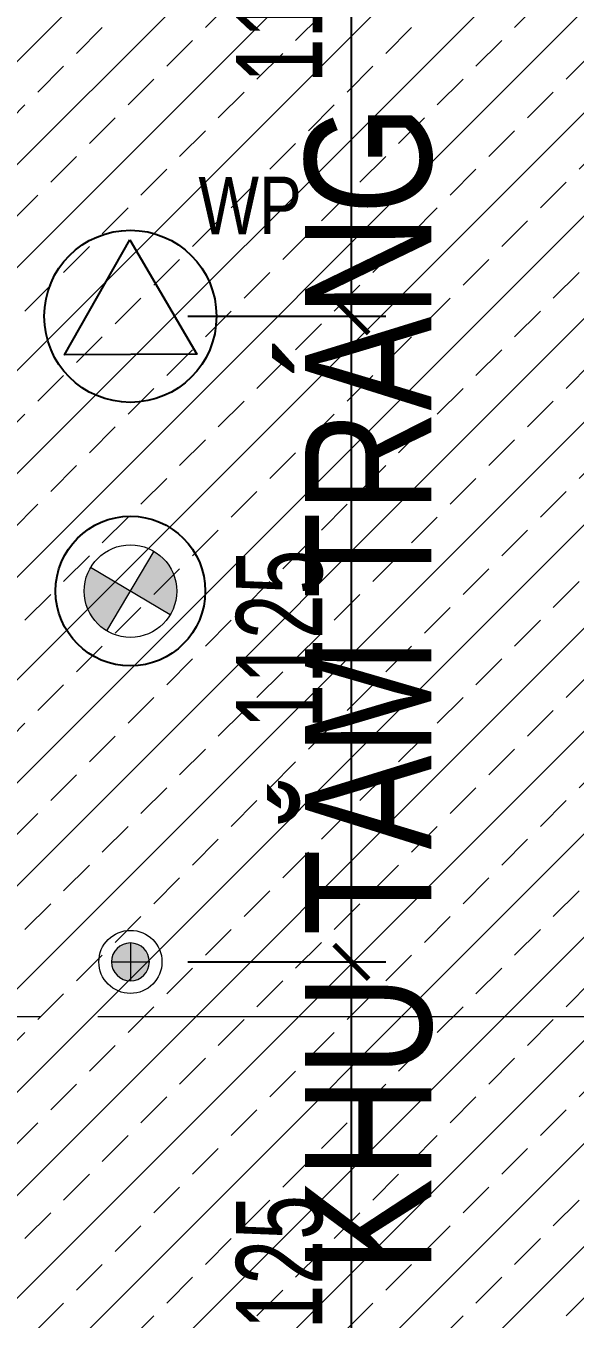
# Model space of a CAD drawing. Header units: millimetres. Extents: x -343543 to 400519, y -115663 to 104219.
# Drawn here: x -229311 to -228354, y 5473 to 7726 of the extents above; entities that cross this region are included whole.
import ezdxf
from ezdxf.enums import TextEntityAlignment as Align
from ezdxf.xclip import XClip

# ---------------------------------------------------------------- set-up
doc = ezdxf.new("R2010")
doc.units = ezdxf.units.MM
doc.header["$XCLIPFRAME"] = 0
doc.linetypes.add('CONTINOUS', pattern=[0])
doc.linetypes.add('XREF MAT BANG TUONG XAY$0$CENTER', pattern=[50.8, 31.75, -6.35, 6.35, -6.35])
doc.layers.get('0').update_dxf_attribs({"color": 231, "lineweight": 0})
doc.layers.get('DefPoints').update_dxf_attribs({"color": 191})
for name, color, linetype, lineweight in [('1-INNO-E-Emergency', 1, 'EME', 5), ('A-PATT', 252, 'Continuous', 9), ('A-SYMBOLS', 10, 'Continuous', 13), ('EL - TEXT', 3, 'Continuous', 9), ('fix lighting', 2, 'Continuous', 5), ('SME-E-LTG-DIM', 55, 'Continuous', 18), ('XREF MAT BANG TUONG XAY$0$$1$A-TEXT', 8, 'Continuous', 25), ('XREF MAT BANG TUONG XAY$0$A-GRID', 8, 'XREF MAT BANG TUONG XAY$0$CENTER', 15)]:
    doc.layers.add(name, color=color, linetype=linetype, lineweight=lineweight)
doc.layers.add('EL - CABLE - PA', color=5, linetype='CONTINOUS', true_color=0x0000ff)
doc.styles.add('Arial', font='arial.ttf', dxfattribs={"width": 0.8})
doc.styles.add('ROMANSssss', font='vntimeh.shx', dxfattribs={"width": 0.7})
doc.styles.add('SM-DIMTEXT', font='SME.shx', dxfattribs={"width": 0.7})
doc.styles.add('XREF MAT BANG TUONG XAY$0$Arial', font='arial.ttf', dxfattribs={"width": 0.8})
doc.linetypes.add('EME', pattern='A,2463.214661,-165.6529,["E",ROMANSssss,S=300,R=360,X=0,Y=-153.361507],-321.423057,2528.257516', length=5478.548134)
doc.dimstyles.new('SDIM-100', dxfattribs={"dimscale": 100, "dimtxt": 2, "dimasz": 0.6, "dimexe": 0.6, "dimexo": 0.2, "dimgap": 0.5, "dimtad": 1, "dimdec": 0, "dimzin": 12, "dimtxsty": 'SM-DIMTEXT', "dimblk": 'ARCHTICK', "dimblk1": 'ARCHTICK', "dimblk2": 'ARCHTICK', "dimcen": 0.12, "dimdle": 0.6, "dimclrd": 7, "dimclre": 8, "dimadec": 0, "dimazin": 3, "dimtfac": 2, "dimtix": 1, "dimtmove": 1, "dimatfit": 3, "dimfxl": 1, "dimtzin": 0, "dimarcsym": 1})

# ---------------------------------------------------------------- blocks, each defined once
blk = doc.blocks.new('XREF MAT BANG TUONG XAY$0$00.xref_IKIGAI_Truc')
at = {"layer": 'XREF MAT BANG TUONG XAY$0$A-GRID', "color": 8, "ltscale": 20}
blk.add_lwpolyline([(-2907.5, 6000), (42750, 6000)], dxfattribs=at)
blk = doc.blocks.new('XREF MAT BANG TUONG XAY$0$xref_IKIGAI_Cot')
at = {"layer": 'XREF MAT BANG TUONG XAY$0$A-GRID', "color": 8, "ltscale": 20}
blk.add_lwpolyline([(-2907.5, 6000), (42750, 6000)], dxfattribs=at)
blk = doc.blocks.new('01.Xref _MB T1')
at = {"color": 8}
blk.add_blockref('XREF MAT BANG TUONG XAY$0$00.xref_IKIGAI_Truc', (0.00011, 0), dxfattribs=at)
ref = blk.add_blockref('XREF MAT BANG TUONG XAY$0$xref_IKIGAI_Cot', (-0.00927, -0.00001), dxfattribs=at)
XClip(ref).set_block_clipping_path([(-1610.3425959283, -2225.6693134198), (41829.1295208634, 21555.8819575264)])
at = {"layer": 'XREF MAT BANG TUONG XAY$0$$1$A-TEXT', "color": 8, "style": 'XREF MAT BANG TUONG XAY$0$Arial', "width": 0.8}
blk.add_text('KHU TẮM TRÁNG', height=220, rotation=90, dxfattribs=at).set_placement((34249.25222, 5553.44547))
blk = doc.blocks.new('_ArchTick')
at = {"color": 0, "linetype": 'ByBlock', "const_width": 0.15}
blk.add_lwpolyline([(-0.5, -0.5), (0.5, 0.5)], dxfattribs=at)
blk = doc.blocks.new('*D1272')
at = {"layer": 'DefPoints', "color": 0, "transparency": 16777216}
for p in [(-229048.7, 6095), (-228743.8, 6095), (-229048.7, 4970)]:
    blk.add_point(p, dxfattribs=at)
at = {"layer": 'SME-E-LTG-DIM', "color": 7, "lineweight": -2, "transparency": 16777216}
blk.add_line((-228743.8, 4910), (-228743.8, 6155), dxfattribs=at)
at = {"layer": 'SME-E-LTG-DIM', "color": 8, "lineweight": -2, "transparency": 16777216}
for p, q in [((-229028.7, 6095), (-228683.8, 6095)), ((-229028.7, 4970), (-228683.8, 4970))]:
    blk.add_line(p, q, dxfattribs=at)
at = {"layer": 'SME-E-LTG-DIM', "color": 7, "lineweight": -2, "transparency": 16777216, "xscale": 60, "yscale": 60, "zscale": 60}
for p, rotation in [((-228743.8, 6095), 90), ((-228743.8, 4970), 270)]:
    blk.add_blockref('_ArchTick', p, dxfattribs=dict(at, rotation=rotation))
at = {"layer": 'SME-E-LTG-DIM', "color": 0, "transparency": 16777216, "insert": (-228868.8, 5532.5), "char_height": 150, "attachment_point": 5, "rotation": 90, "style": 'SM-DIMTEXT'}
blk.add_mtext('1125', dxfattribs=at)
blk = doc.blocks.new('*D1273')
at = {"layer": 'DefPoints', "color": 0, "transparency": 16777216}
for p in [(-229048.7, 7220), (-228743.8, 7220), (-229048.7, 6095)]:
    blk.add_point(p, dxfattribs=at)
at = {"layer": 'SME-E-LTG-DIM', "color": 7, "lineweight": -2, "transparency": 16777216}
blk.add_line((-228743.8, 6035), (-228743.8, 7280), dxfattribs=at)
at = {"layer": 'SME-E-LTG-DIM', "color": 8, "lineweight": -2, "transparency": 16777216}
for p, q in [((-229028.7, 7220), (-228683.8, 7220)), ((-229028.7, 6095), (-228683.8, 6095))]:
    blk.add_line(p, q, dxfattribs=at)
at = {"layer": 'SME-E-LTG-DIM', "color": 7, "lineweight": -2, "transparency": 16777216, "xscale": 60, "yscale": 60, "zscale": 60}
for p, rotation in [((-228743.8, 7220), 90), ((-228743.8, 6095), 270)]:
    blk.add_blockref('_ArchTick', p, dxfattribs=dict(at, rotation=rotation))
at = {"layer": 'SME-E-LTG-DIM', "color": 0, "transparency": 16777216, "insert": (-228868.8, 6657.5), "char_height": 150, "attachment_point": 5, "rotation": 90, "style": 'SM-DIMTEXT'}
blk.add_mtext('1125', dxfattribs=at)
blk = doc.blocks.new('*D1274')
at = {"layer": 'DefPoints', "color": 0, "transparency": 16777216}
for p in [(-229048.7, 8345), (-228743.8, 8345), (-229048.7, 7220)]:
    blk.add_point(p, dxfattribs=at)
at = {"layer": 'SME-E-LTG-DIM', "color": 7, "lineweight": -2, "transparency": 16777216}
blk.add_line((-228743.8, 7160), (-228743.8, 8405), dxfattribs=at)
at = {"layer": 'SME-E-LTG-DIM', "color": 8, "lineweight": -2, "transparency": 16777216}
for p, q in [((-229028.7, 8345), (-228683.8, 8345)), ((-229028.7, 7220), (-228683.8, 7220))]:
    blk.add_line(p, q, dxfattribs=at)
at = {"layer": 'SME-E-LTG-DIM', "color": 7, "lineweight": -2, "transparency": 16777216, "xscale": 60, "yscale": 60, "zscale": 60}
for p, rotation in [((-228743.8, 8345), 90), ((-228743.8, 7220), 270)]:
    blk.add_blockref('_ArchTick', p, dxfattribs=dict(at, rotation=rotation))
at = {"layer": 'SME-E-LTG-DIM', "color": 0, "transparency": 16777216, "insert": (-228868.8, 7782.5), "char_height": 150, "attachment_point": 5, "rotation": 90, "style": 'SM-DIMTEXT'}
blk.add_mtext('1125', dxfattribs=at)
blk = doc.blocks.new('Den downligh su co')
at = {"layer": '1-INNO-E-Emergency'}
h = blk.add_hatch(color=1, dxfattribs=at)
h.dxf.hatch_style = 1
h.paths.add_polyline_path([(-51.3, 51.3), (0, 0), (51.3, 51.3, 0.414214)])
h.paths.add_polyline_path([(0, 0), (-51.3, -51.3, 0.414214), (51.3, -51.3)])
at = {"layer": '1-INNO-E-Emergency', "color": 1}
for points in [[(-51.3, 51.3), (51.3, -51.3)], [(-51.3, -51.3), (51.3, 51.3)]]:
    blk.add_lwpolyline(points, dxfattribs=at)
blk.add_circle((0, 0), 72.5, dxfattribs=at)
at = {"layer": 'DefPoints', "ltscale": 5}
blk.add_circle((0, 0), 117.2, dxfattribs=at)
blk = doc.blocks.new('Exit su co')
at = {"layer": '1-INNO-E-Emergency', "xscale": 1.11227586206897, "yscale": 1.11227586206897, "zscale": 1.11227586206897, "rotation": 104.2273817828765}
blk.add_blockref('Den downligh su co', (33725, 6743.7), dxfattribs=at)
blk = doc.blocks.new('LOA ÂM TRẦN 6W CHỊU NƯỚC')
at = {"ltscale": 3}
blk.add_lwpolyline([(132764.1, 323760.9), (132880.8, 323561.6), (132649.9, 323560.2)], close=True, dxfattribs=at)
blk.add_circle((132764.9, 323627.6), 150, dxfattribs=at)
at = {"layer": 'EL - TEXT', "color": 3, "style": 'Arial', "width": 0.8}
blk.add_text('WP', height=100, rotation=0.1629, dxfattribs=at).set_placement((132883.6, 323820.5), align=Align.MIDDLE_LEFT)
blk = doc.blocks.new('XR-TRAN_SANH$0$A$C896e62ca')
at = {"layer": 'A-PATT', "true_color": 0x848484}
h = blk.add_hatch(color=252, dxfattribs=at)
h.dxf.hatch_style = 1
edge = h.paths.add_edge_path()
edge.add_arc((0, 0), 33, 0, 360)
at = {"color": 0, "linetype": 'ByBlock'}
for p, q in [((0, 33), (0, -33)), ((33, 0), (-33, 0))]:
    blk.add_line(p, q, dxfattribs=at)
blk.add_circle((0, 0), 33, dxfattribs=at)
for start, end in [(90, 270), (270, 90)]:
    blk.add_arc((0, 0), 55, start, end, dxfattribs=at)

msp = doc.modelspace()

# ---------------------------------------------------------------- block references
at = {"layer": 'A-SYMBOLS'}
msp.add_blockref('01.Xref _MB T1', (-262854, 0), dxfattribs=at)

# ---------------------------------------------------------------- next in the draw order: hatches: boundary and pattern name
at = {"layer": 'A-PATT'}
h = msp.add_hatch(dxfattribs=at)
h.set_pattern_fill('ANSI33', color=256, scale=20, double=1)
h.set_pattern_definition([(45, (-262854.02, -1e-05), (-89.80256, 89.80256), []), (45, (-262764.22, -1e-05), (-89.80256, 89.80256), [63.5, -31.75])])
h.paths.add_polyline_path([(-227039, 9965), (-231224, 9965), (-231224, 8980), (-230029, 8980), (-230029, 8835), (-231224, 8835), (-231224, 7855), (-230029, 7855), (-230029, 7710), (-231224, 7710), (-231224, 6730), (-230029, 6730), (-230029, 6585), (-231224, 6585), (-231224, 5605), (-230029, 5605), (-230029, 5460), (-231224, 5460), (-231224, 4480), (-229674, 4480), (-229674, 4135), (-229819, 4135), (-229819, 4335), (-231224, 4335), (-231224, 3235), (-229819, 3235), (-229819, 3435), (-229674, 3435), (-229674, 3235), (-228584, 3235), (-228584, 3435), (-228439, 3435), (-228439, 3235), (-227129, 3235), (-227129, 3425), (-227039, 3425), (-227039, 4335), (-228439, 4335), (-228439, 4135), (-228584, 4135), (-228584, 4480), (-227039, 4480)])

# ---------------------------------------------------------------- next in the draw order: block references
at = {"layer": 'EL - CABLE - PA'}
msp.add_blockref('LOA ÂM TRẦN 6W CHỊU NƯỚC', (-361894, -316407.6), dxfattribs=at)
at = {"layer": 'fix lighting'}
msp.add_blockref('Exit su co', (-262854, -2.5), dxfattribs=at)
at = {"layer": 'fix lighting', "xscale": -1}
msp.add_blockref('XR-TRAN_SANH$0$A$C896e62ca', (-229129, 6095), dxfattribs=at)

# ---------------------------------------------------------------- next in the draw order: dimensions: what is measured, and where the dimension line sits
at = {"layer": 'SME-E-LTG-DIM'}
for base, p1, p2, picture, middle in [((-228743.8, 8345), (-229048.7, 7220), (-229048.7, 8345), '*D1274', (-228868.8, 7782.5)), ((-228743.8, 7220), (-229048.7, 6095), (-229048.7, 7220), '*D1273', (-228868.8, 6657.5)), ((-228743.8, 6095), (-229048.7, 4970), (-229048.7, 6095), '*D1272', (-228868.8, 5532.5))]:
    dim = msp.add_linear_dim(base=base, p1=p1, p2=p2, angle=90, dimstyle='SDIM-100', override={"dimtxt": 1.5, "dimtfill": 0}, dxfattribs=at)
    dim.commit()
    dim.dimension.update_dxf_attribs({"geometry": picture, "text_midpoint": middle})

doc.saveas('drawing.dxf')
